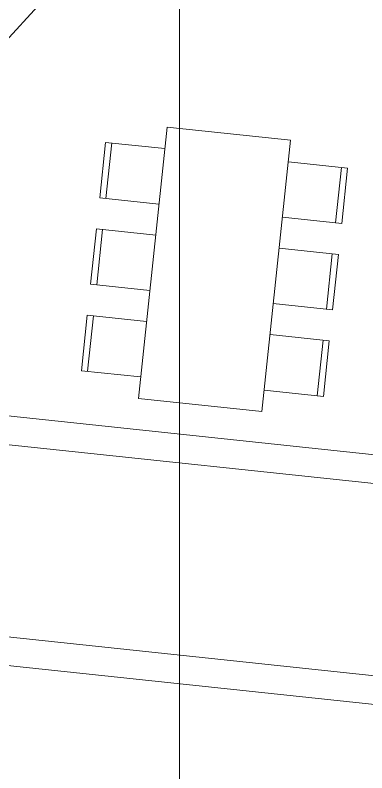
# Model space of a CAD drawing. Header units: metres. Extents: x 750 to 3116, y -341 to 1465.
# Drawn here: x 1592.2 to 1595.04, y 24.35 to 30.46 of the extents above; entities that cross this region are included whole.
import ezdxf

# ---------------------------------------------------------------- set-up
doc = ezdxf.new("R2010")
doc.units = ezdxf.units.M
for name, color, linetype, lineweight in [('Cycle road', 254, 'Continuous', 20), ('Furniture', 44, 'Continuous', 5), ('grid', 252, 'Continuous', 5), ('Inverted beam', 252, 'Continuous', 5), ('Wall ext', 20, 'Continuous', 18)]:
    doc.layers.add(name, color=color, linetype=linetype, lineweight=lineweight)

# ---------------------------------------------------------------- blocks, each defined once
blk = doc.blocks.new('Dining Table')
at = {"layer": 'Furniture', "color": 0, "linetype": 'ByBlock'}
for p, q in [((29872645.4, 12208378.8), (29872645.4, 12208858.8)), ((29872645.4, 12208858.8), (29873095.4, 12208858.8)), ((29873095.4, 12208858.8), (29873095.4, 12208378.8)), ((29873345.4, 12208858.8), (29873345.4, 12208378.8)), ((29873795.4, 12208858.8), (29873345.4, 12208858.8)), ((29873795.4, 12208378.8), (29873795.4, 12208858.8)), ((29874495.4, 12208858.8), (29874045.4, 12208858.8)), ((29874045.4, 12208858.8), (29874045.4, 12208378.8)), ((29874495.4, 12208378.8), (29874495.4, 12208858.8)), ((29872645.4, 12208808.8), (29873095.4, 12208808.8)), ((29873795.4, 12208808.8), (29873345.4, 12208808.8)), ((29874495.4, 12208808.8), (29874045.4, 12208808.8)), ((29872470.4, 12208378.8), (29872470.4, 12207378.8)), ((29874670.4, 12208378.8), (29872470.4, 12208378.8)), ((29874670.4, 12207378.8), (29874670.4, 12208378.8)), ((29874670.4, 12207378.8), (29872470.4, 12207378.8)), ((29872645.4, 12207378.8), (29872645.4, 12206898.8)), ((29873095.4, 12206898.8), (29873095.4, 12207378.8)), ((29873345.4, 12206898.8), (29873345.4, 12207378.8)), ((29873795.4, 12207378.8), (29873795.4, 12206898.8)), ((29874045.4, 12206898.8), (29874045.4, 12207378.8)), ((29874495.4, 12207378.8), (29874495.4, 12206898.8)), ((29872645.4, 12206948.8), (29873095.4, 12206948.8)), ((29873795.4, 12206948.8), (29873345.4, 12206948.8)), ((29874495.4, 12206948.8), (29874045.4, 12206948.8)), ((29872645.4, 12206898.8), (29873095.4, 12206898.8)), ((29873795.4, 12206898.8), (29873345.4, 12206898.8)), ((29874495.4, 12206898.8), (29874045.4, 12206898.8))]:
    blk.add_line(p, q, dxfattribs=at)

msp = doc.modelspace()

# ---------------------------------------------------------------- linework, layer by layer
at = {"layer": 'Cycle road', "color": 252, "lineweight": 20, "true_color": 0x939598}
msp.add_line((1614.7621, 22.8163), (1571.5184, 27.4048), dxfattribs=at)
at = {"layer": 'Cycle road', "color": 252, "true_color": 0x939598}
msp.add_line((1589.7387, 25.7028), (1614.7864, 23.045), dxfattribs=at)
at = {"layer": 'grid', "color": 252}
msp.add_lwpolyline([(1593.5277, -84.1332), (1593.5277, 115.8668)], dxfattribs=at)
at = {"layer": 'Inverted beam', "color": 252, "true_color": 0x939598}
msp.add_line((1591.4922, 27.2966), (1600.621, 26.328), dxfattribs=at)
at = {"layer": 'Inverted beam', "color": 252, "lineweight": 20, "true_color": 0x939598}
msp.add_lwpolyline([(1600.5948, 26.0995), (1591.468, 27.0679)], dxfattribs=at)
at = {"layer": 'Wall ext', "color": 252, "true_color": 0x939598}
msp.add_line((1589.6148, 27.4959), (1593.9376, 32.227), dxfattribs=at)

# ---------------------------------------------------------------- block references
at = {"layer": 'Furniture', "color": 252, "true_color": 0x939598, "xscale": 0.001, "yscale": 0.001, "zscale": 0.001, "rotation": 263.9431084912122}
msp.add_blockref('Dining Table', (-7393.7824, 31023.3384), dxfattribs=at)

doc.saveas('drawing.dxf')
